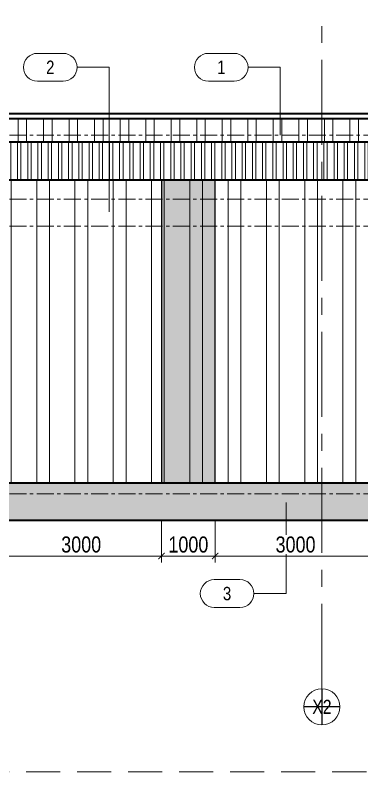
# Model space of a CAD drawing. Header units: millimetres. Extents: x -547695 to 905972, y -1055718 to 167349.
# Drawn here: x -517022 to -510561, y -990572 to -976239 of the extents above; entities that cross this region are included whole.
import ezdxf
from ezdxf.enums import TextEntityAlignment as Align
from ezdxf.xclip import XClip

# ---------------------------------------------------------------- set-up
doc = ezdxf.new("R2010")
doc.units = ezdxf.units.MM
doc.header["$XCLIPFRAME"] = 0
doc.linetypes.add('CENTER', pattern=[50.8, 31.75, -6.35, 6.35, -6.35])
doc.linetypes.add('HIDDEN', pattern=[9.525, 6.35, -3.175])
doc.layers.get('DEFPOINTS').update_dxf_attribs({"color": 1, "lineweight": 25})
for name, color, linetype, lineweight in [('A-DIMS', 8, 'Continuous', 9), ('A-FINE', 255, 'Continuous', 25), ('A-GRID', 250, 'CENTER', 15), ('A-HEVY', 111, 'Continuous', 35), ('A-HIDD', 45, 'HIDDEN', 9), ('A-PATT', 252, 'Continuous', 9), ('A-SYMBOLS', 10, 'Continuous', 13)]:
    doc.layers.add(name, color=color, linetype=linetype, lineweight=lineweight)
doc.styles.add('VTK _ Arial_2.5 mm', font='arial.ttf', dxfattribs={"width": 0.8})
doc.styles.add('VTK_Arial', font='arial.ttf', dxfattribs={"width": 0.8})
doc.styles.add('VTK_Arial_3.5 mm', font='arial.ttf', dxfattribs={"width": 0.8, "height": 3.5})
doc.dimstyles.new('A-2.5-DIM120', dxfattribs={"dimscale": 120, "dimtxt": 2.5, "dimasz": 1, "dimexe": 1, "dimexo": 0, "dimgap": 0.5, "dimtad": 1, "dimdec": 0, "dimzin": 12, "dimdsep": 46, "dimtxsty": 'VTK_Arial', "dimblk": 'ARCHTICK', "dimcen": 0, "dimdle": 1, "dimclrd": 256, "dimclre": 256, "dimclrt": 7, "dimadec": 1, "dimazin": 3, "dimtfac": 1, "dimtdec": 0, "dimtmove": 0, "dimatfit": 2, "dimfxl": 20, "dimtfill": 1, "dimtolj": 1, "dimtzin": 0, "dimlwd": -1, "dimlwe": -1, "dimarcsym": 0})

# ---------------------------------------------------------------- blocks, each defined once
blk = doc.blocks.new('E56U67')
at = {"layer": 'A-GRID', "ltscale": 10}
for points in [[(-889.9, 2000), (36929.7, 2000)], [(-889.9, 1700), (36929.7, 1700)], [(-889.9, 500), (36929.7, 500)], [(-889.9, 0), (36929.7, 0)], [(-889.9, -5000), (36929.7, -5000)], [(-889.9, -5500), (36929.7, -5500)]]:
    blk.add_lwpolyline(points, dxfattribs=at)
blk = doc.blocks.new('*U308')
blk.add_wipeout([(4.5, 0), (4.46, -0.56), (4.36, -1.12), (4.18, -1.66), (3.94, -2.17), (3.64, -2.65), (3.28, -3.08), (2.87, -3.47), (2.41, -3.8), (1.92, -4.07), (1.39, -4.28), (0.84, -4.42), (0.28, -4.49), (-0.28, -4.49), (-0.84, -4.42), (-1.39, -4.28), (-1.92, -4.07), (-2.41, -3.8), (-2.87, -3.47), (-3.28, -3.08), (-3.64, -2.65), (-3.94, -2.17), (-4.18, -1.66), (-4.36, -1.12), (-4.46, -0.56), (-4.5, 0), (-4.46, 0.56), (-4.36, 1.12), (-4.18, 1.66), (-3.94, 2.17), (-3.64, 2.65), (-3.28, 3.08), (-2.87, 3.47), (-2.41, 3.8), (-1.92, 4.07), (-1.39, 4.28), (-0.84, 4.42), (-0.28, 4.49), (0.28, 4.49), (0.84, 4.42), (1.39, 4.28), (1.92, 4.07), (2.41, 3.8), (2.87, 3.47), (3.28, 3.08), (3.64, 2.65), (3.94, 2.17), (4.18, 1.66), (4.36, 1.12), (4.46, 0.56)])
blk.add_circle((0, 0), 4.5)
at = {"layer": 'DEFPOINTS', "color": 250}
for p, q in [((0, 4.5), (0, -4.5)), ((-4.5, 0), (4.5, 0))]:
    blk.add_line(p, q, dxfattribs=at)
at = {"color": 7, "style": 'VTK_Arial_3.5 mm', "width": 0.8}
blk.add_attdef('X12', text='', height=3.5, dxfattribs=at).set_placement((0, 0), align=Align.MIDDLE_CENTER)
blk = doc.blocks.new('egveg')
at = {"layer": 'A-GRID', "ltscale": 50}
blk.add_lwpolyline([(17300, 0), (17300, 12378.5)], dxfattribs=at)
at = {"layer": 'A-SYMBOLS'}
ref = blk.add_blockref('*U308', (17300, -337.1), dxfattribs=dict(at, xscale=-74.91082045184334, yscale=74.91082045184334, zscale=74.91082045184334))
ref.add_attrib('X12', 'X2', dxfattribs={"layer": '0', "color": 7, "height": 262.19, "style": 'VTK_Arial_3.5 mm', "width": 0.8}).set_placement((17300, -337.1), align=Align.MIDDLE_CENTER)
blk = doc.blocks.new('A$C2c41236e')
at = {"layer": 'A-PATT', "ltscale": 5, "true_color": 0xff1a1a, "extrusion": (0, 0, -1)}
h = blk.add_hatch(color=1, dxfattribs=at)
h.dxf.hatch_style = 1
h.paths.add_polyline_path([(-355500, -100), (-356500, -100), (-356500, 20800), (-355500, 20800)])
at = {"layer": 'A-PATT', "ltscale": 5, "true_color": 0x2aa800, "extrusion": (0, 0, -1)}
h = blk.add_hatch(color=84, dxfattribs=at)
h.dxf.hatch_style = 1
h.paths.add_polyline_path([(-359500, -100), (-360500, -100), (-360500, 20800), (-359500, 20800)])
at = {"layer": 'A-FINE', "ltscale": 5, "extrusion": (0, 0, -1)}
for points in [[(-355500, -100), (-356500, -100), (-356500, 20800), (-355500, 20800)], [(-359500, -100), (-360500, -100), (-360500, 20800), (-359500, 20800)]]:
    blk.add_lwpolyline(points, close=True, dxfattribs=at)
blk = doc.blocks.new('_ARCHTICK')
at = {"color": 0, "linetype": 'ByBlock', "const_width": 0.15}
blk.add_lwpolyline([(-0.5, -0.5), (0.5, 0.5)], dxfattribs=at)
blk = doc.blocks.new('*D491')
at = {"layer": 'A-DIMS', "transparency": 16777216}
for p, q in [((-514294, -985675), (-514294, -986458)), ((-513294, -985675), (-513294, -986458)), ((-514414, -986338), (-513174, -986338))]:
    blk.add_line(p, q, dxfattribs=at)
at = {"layer": 'DEFPOINTS', "color": 0, "transparency": 16777216}
for p in [(-514294, -985675), (-513294, -985675), (-513294, -986338)]:
    blk.add_point(p, dxfattribs=at)
at = {"layer": 'A-DIMS', "transparency": 16777216, "xscale": 120, "yscale": 120, "zscale": 120, "rotation": 180}
blk.add_blockref('_ARCHTICK', (-514294, -986338), dxfattribs=at)
at = {"layer": 'A-DIMS', "transparency": 16777216, "xscale": 120, "yscale": 120, "zscale": 120}
blk.add_blockref('_ARCHTICK', (-513294, -986338), dxfattribs=at)
at = {"layer": 'A-DIMS', "color": 7, "transparency": 16777216, "insert": (-513794, -986125), "char_height": 300, "attachment_point": 5, "style": 'VTK_Arial', "bg_fill": 3, "box_fill_scale": 1.1, "bg_fill_color": 257, "bg_fill_transparency": 0}
blk.add_mtext('\\A1;1000', dxfattribs=at)
blk = doc.blocks.new('*D492')
at = {"layer": 'A-DIMS', "transparency": 16777216}
for p, q in [((-517294, -985675), (-517294, -986458)), ((-514294, -985675), (-514294, -986458)), ((-517414, -986338), (-514174, -986338))]:
    blk.add_line(p, q, dxfattribs=at)
at = {"layer": 'DEFPOINTS', "color": 0, "transparency": 16777216}
for p in [(-517294, -985675), (-514294, -985675), (-514294, -986338)]:
    blk.add_point(p, dxfattribs=at)
at = {"layer": 'A-DIMS', "transparency": 16777216, "xscale": 120, "yscale": 120, "zscale": 120, "rotation": 180}
blk.add_blockref('_ARCHTICK', (-517294, -986338), dxfattribs=at)
at = {"layer": 'A-DIMS', "transparency": 16777216, "xscale": 120, "yscale": 120, "zscale": 120}
blk.add_blockref('_ARCHTICK', (-514294, -986338), dxfattribs=at)
at = {"layer": 'A-DIMS', "color": 7, "transparency": 16777216, "insert": (-515794, -986125), "char_height": 300, "attachment_point": 5, "style": 'VTK_Arial', "bg_fill": 3, "box_fill_scale": 1.1, "bg_fill_color": 257, "bg_fill_transparency": 0}
blk.add_mtext('\\A1;3000', dxfattribs=at)
blk = doc.blocks.new('*D494')
at = {"layer": 'A-DIMS', "transparency": 16777216}
for p, q in [((-513294, -985675), (-513294, -986458)), ((-510294, -985675), (-510294, -986458)), ((-513414, -986338), (-510174, -986338))]:
    blk.add_line(p, q, dxfattribs=at)
at = {"layer": 'DEFPOINTS', "color": 0, "transparency": 16777216}
for p in [(-513294, -985675), (-510294, -985675), (-510294, -986338)]:
    blk.add_point(p, dxfattribs=at)
at = {"layer": 'A-DIMS', "transparency": 16777216, "xscale": 120, "yscale": 120, "zscale": 120, "rotation": 180}
blk.add_blockref('_ARCHTICK', (-513294, -986338), dxfattribs=at)
at = {"layer": 'A-DIMS', "transparency": 16777216, "xscale": 120, "yscale": 120, "zscale": 120}
blk.add_blockref('_ARCHTICK', (-510294, -986338), dxfattribs=at)
at = {"layer": 'A-DIMS', "color": 7, "transparency": 16777216, "insert": (-511794, -986125), "char_height": 300, "attachment_point": 5, "style": 'VTK_Arial', "bg_fill": 3, "box_fill_scale": 1.1, "bg_fill_color": 257, "bg_fill_transparency": 0}
blk.add_mtext('\\A1;3000', dxfattribs=at)
blk = doc.blocks.new('*U289')
blk.add_lwpolyline([(11, 0), (11, -10.07), (11, -12.66)])
blk.add_wipeout([(2.4, 2.6), (3.7, 2.25), (4.65, 1.3), (5, 0), (4.65, -1.3), (3.7, -2.25), (2.4, -2.6), (-2.4, -2.6), (-3.7, -2.25), (-4.65, -1.3), (-5, 0), (-4.65, 1.3), (-3.7, 2.25), (-2.4, 2.6)])
for points in [[(-2.4, 2.6), (2.4, 2.6)], [(11, 0), (5, 0)], [(-2.4, -2.6), (2.4, -2.6)]]:
    blk.add_lwpolyline(points)
for centre, start, end in [((-2.4, 0), 90, 270), ((2.4, 0), 270, 90)]:
    blk.add_arc(centre, 2.6, start, end)
at = {"color": 7, "style": 'VTK _ Arial_2.5 mm', "width": 0.8, "flags": 8}
blk.add_attdef('SYMBOL', text='', height=2.5, dxfattribs=at).set_placement((0, 0), align=Align.MIDDLE_CENTER)
blk = doc.blocks.new('*U291')
blk.add_lwpolyline([(11, 0), (11, -24.42), (11, -27.01)])
blk.add_wipeout([(2.4, 2.6), (3.7, 2.25), (4.65, 1.3), (5, 0), (4.65, -1.3), (3.7, -2.25), (2.4, -2.6), (-2.4, -2.6), (-3.7, -2.25), (-4.65, -1.3), (-5, 0), (-4.65, 1.3), (-3.7, 2.25), (-2.4, 2.6)])
for points in [[(-2.4, 2.6), (2.4, 2.6)], [(11, 0), (5, 0)], [(-2.4, -2.6), (2.4, -2.6)]]:
    blk.add_lwpolyline(points)
for centre, start, end in [((-2.4, 0), 90, 270), ((2.4, 0), 270, 90)]:
    blk.add_arc(centre, 2.6, start, end)
at = {"color": 7, "style": 'VTK _ Arial_2.5 mm', "width": 0.8, "flags": 8}
blk.add_attdef('SYMBOL', text='', height=2.5, dxfattribs=at).set_placement((0, 0), align=Align.MIDDLE_CENTER)
blk = doc.blocks.new('*U292')
blk.add_lwpolyline([(11, 0), (11, 14.39), (11, 16.98)])
blk.add_wipeout([(2.4, 2.6), (3.7, 2.25), (4.65, 1.3), (5, 0), (4.65, -1.3), (3.7, -2.25), (2.4, -2.6), (-2.4, -2.6), (-3.7, -2.25), (-4.65, -1.3), (-5, 0), (-4.65, 1.3), (-3.7, 2.25), (-2.4, 2.6)])
for points in [[(-2.4, 2.6), (2.4, 2.6)], [(11, 0), (5, 0)], [(-2.4, -2.6), (2.4, -2.6)]]:
    blk.add_lwpolyline(points)
for centre, start, end in [((-2.4, 0), 90, 270), ((2.4, 0), 270, 90)]:
    blk.add_arc(centre, 2.6, start, end)
at = {"color": 7, "style": 'VTK _ Arial_2.5 mm', "width": 0.8, "flags": 8}
blk.add_attdef('SYMBOL', text='', height=2.5, dxfattribs=at).set_placement((0, 0), align=Align.MIDDLE_CENTER)

msp = doc.modelspace()

# ---------------------------------------------------------------- linework, layer by layer
at = {"layer": 'A-HIDD', "ltscale": 100}
msp.add_lwpolyline([(-535873, -990371), (-494351.6, -990371)], dxfattribs=at)

# ---------------------------------------------------------------- block references
at = {"layer": 'A-FINE'}
ref = msp.add_blockref('A$C2c41236e', (-157799.2, -999207.6), dxfattribs=dict(at, xscale=-1))
XClip(ref).set_block_clipping_path([(345192.5000037338, -99.9999999993), (370802.4999987449, 5566.4290808587)])
at = {"layer": 'A-HEVY'}
msp.add_blockref('E56U67', (-533513.9, -980174.6), dxfattribs=at)

# ---------------------------------------------------------------- next in the draw order: block references
msp.add_blockref('egveg', (-528601.7, -988818), dxfattribs=at)

# ---------------------------------------------------------------- next in the draw order: hatches: boundary and pattern name
at = {"layer": 'A-PATT', "transparency": 33554620}
h = msp.add_hatch(dxfattribs=at)
h.set_pattern_fill('ANSI32', color=256, scale=50, angle=45)
h.set_pattern_definition([(90, (-528401.7, -978610.3), (-476.25, 3e-14), []), (90, (-528242.95, -978451.56), (-476.25, 3e-14), [])])
h.paths.add_polyline_path([(-528401.7, -978610.3), (-503191.7, -978610.3), (-503191.7, -978174.6), (-528401.7, -978174.6)])
h = msp.add_hatch(dxfattribs=at)
h.set_pattern_fill('ANSI32', color=256, scale=20, angle=45)
h.set_pattern_definition([(90, (-528601.7, -979308.2), (-190.5, 1e-14), []), (90, (-528538.2, -979244.7), (-190.5, 1e-14), [])])
h.paths.add_polyline_path([(-528601.7, -979308.2), (-502991.7, -979308.2), (-502991.7, -978610.3), (-528601.7, -978610.3)])
at = {"layer": 'A-PATT', "ltscale": 5}
h = msp.add_hatch(dxfattribs=at)
h.set_pattern_fill('ANSI32', color=256, scale=75, angle=45)
h.set_pattern_definition([(90, (-1562469.9, -2056486.2), (-714.375, 2e-29), []), (90, (-1562231.75, -2056248.1), (-714.375, 2e-29), [])])
h.paths.add_polyline_path([(-502991.7, -984974.6), (-528601.7, -984974.6), (-528601.7, -979308.2), (-502991.7, -979308.2)])
at = {"layer": 'A-PATT', "transparency": 33554620}
h = msp.add_hatch(dxfattribs=at)
h.set_pattern_fill('AR-CONC', color=256, scale=3)
h.set_pattern_definition([(50, (-528601.7, -985674.62), (546.554, -47.817), [57.15, -628.65]), (355, (-528601.7, -985674.6), (-105.73, 573.17), [45.72, -502.922]), (100.4514, (-528556.16, -985678.6), (440.824, 525.353), [48.57, -534.271]), (46.1842, (-528601.7, -985522.2), (813.237, -126.127), [85.725, -942.975]), (96.6356, (-528533.9, -985532.7), (712.212, 742.278), [72.855, -801.407]), (351.184, (-528601.7, -985522.2), (712.212, 742.278), [68.58, -754.38]), (21, (-528525.5, -985560.32), (454.843, -306.7956), [57.15, -628.65]), (326, (-528525.5, -985560.3), (185.406, 552.564), [45.72, -502.92]), (71.4514, (-528487.6, -985585.9), (640.249, 245.768), [48.57, -534.27]), (37.5, (-528601.7, -985674.62), (9.2658, 253.6651), [0, -496.824, 0, -510.54, 0, -504.825]), (7.5, (-528601.7, -985674.62), (200.459, 300.5417), [0, -291.084, 0, -485.394, 0, -192.405]), (327.5, (-528771.63, -985674.62), (406.7718, -17.1862), [0, -190.5, 0, -594.36, 0, -788.67]), (317.5, (-528847.83, -985674.62), (444.3875, 76.2795), [0, -247.65, 0, -394.716, 0, -560.07])])
h.paths.add_polyline_path([(-528601.7, -985674.6), (-503051.7, -985674.6), (-503051.7, -985174.6), (-503051.7, -984974.6), (-528601.7, -984974.6), (-528601.7, -985174.6), (-528601.7, -985674.6)])

# ---------------------------------------------------------------- next in the draw order: linework, layer by layer
at = {"layer": 'A-HEVY'}
for p, q in [((-502991.7, -978174.6), (-528601.7, -978174.6)), ((-496584.2, -985674.6), (-528601.7, -985674.6))]:
    msp.add_line(p, q, dxfattribs=at)
for points in [[(-502991.7, -978610.3), (-528601.7, -978610.3), (-528601.7, -978074.6), (-502991.7, -978074.6)], [(-502991.7, -978610.3), (-528601.7, -978610.3), (-528601.7, -979308.2), (-502991.7, -979308.2)], [(-502991.7, -984974.6), (-528601.7, -984974.6), (-528601.7, -979308.2), (-502991.7, -979308.2)]]:
    msp.add_lwpolyline(points, close=True, dxfattribs=at)

# ---------------------------------------------------------------- next in the draw order: block references
at = {"layer": 'A-FINE'}
ref = msp.add_blockref('A$C2c41236e', (-873794.2, -984874.6), dxfattribs=at)
XClip(ref).set_block_clipping_path([(345192.5000037338, -99.9999999993), (370802.4999987449, 5566.4290808587)])

# ---------------------------------------------------------------- next in the draw order: block references
at = {"layer": 'A-SYMBOLS', "xscale": 100, "yscale": 100, "zscale": 100}
for name, p, values in [('*U291', (-516370.6, -977208.6), {'SYMBOL': '2'}), ('*U289', (-513180.5, -977208.6), {'SYMBOL': '1'}), ('*U292', (-513071.6, -987039.1), {'SYMBOL': '3'})]:
    msp.add_blockref(name, p, dxfattribs=at).add_auto_attribs(values)

# ---------------------------------------------------------------- next in the draw order: dimensions: what is measured, and where the dimension line sits
at = {"layer": 'A-DIMS'}
dim = msp.add_linear_dim(base=(-513294.2, -986337.8), p1=(-514294.2, -985674.6), p2=(-513294.2, -985674.6), angle=180, dimstyle='A-2.5-DIM120', override={"dimpost": '\\X', "dimtmove": 1}, dxfattribs=at)
dim.commit()
dim.dimension.update_dxf_attribs({"geometry": '*D491', "text_midpoint": (-513794.2, -986124.6)})

# ---------------------------------------------------------------- next in the draw order: dimensions: what is measured, and where the dimension line sits
for base, p1, p2, picture, middle in [((-514294.2, -986337.8), (-517294.2, -985674.6), (-514294.2, -985674.6), '*D492', (-515794.2, -986124.5)), ((-510294.2, -986337.8), (-513294.2, -985674.6), (-510294.2, -985674.6), '*D494', (-511794.2, -986124.5))]:
    dim = msp.add_linear_dim(base=base, p1=p1, p2=p2, angle=180, dimstyle='A-2.5-DIM120', override={"dimpost": '\\X', "dimtmove": 1}, dxfattribs=at)
    dim.commit()
    dim.dimension.update_dxf_attribs({"geometry": picture, "text_midpoint": middle})

doc.saveas('drawing.dxf')
